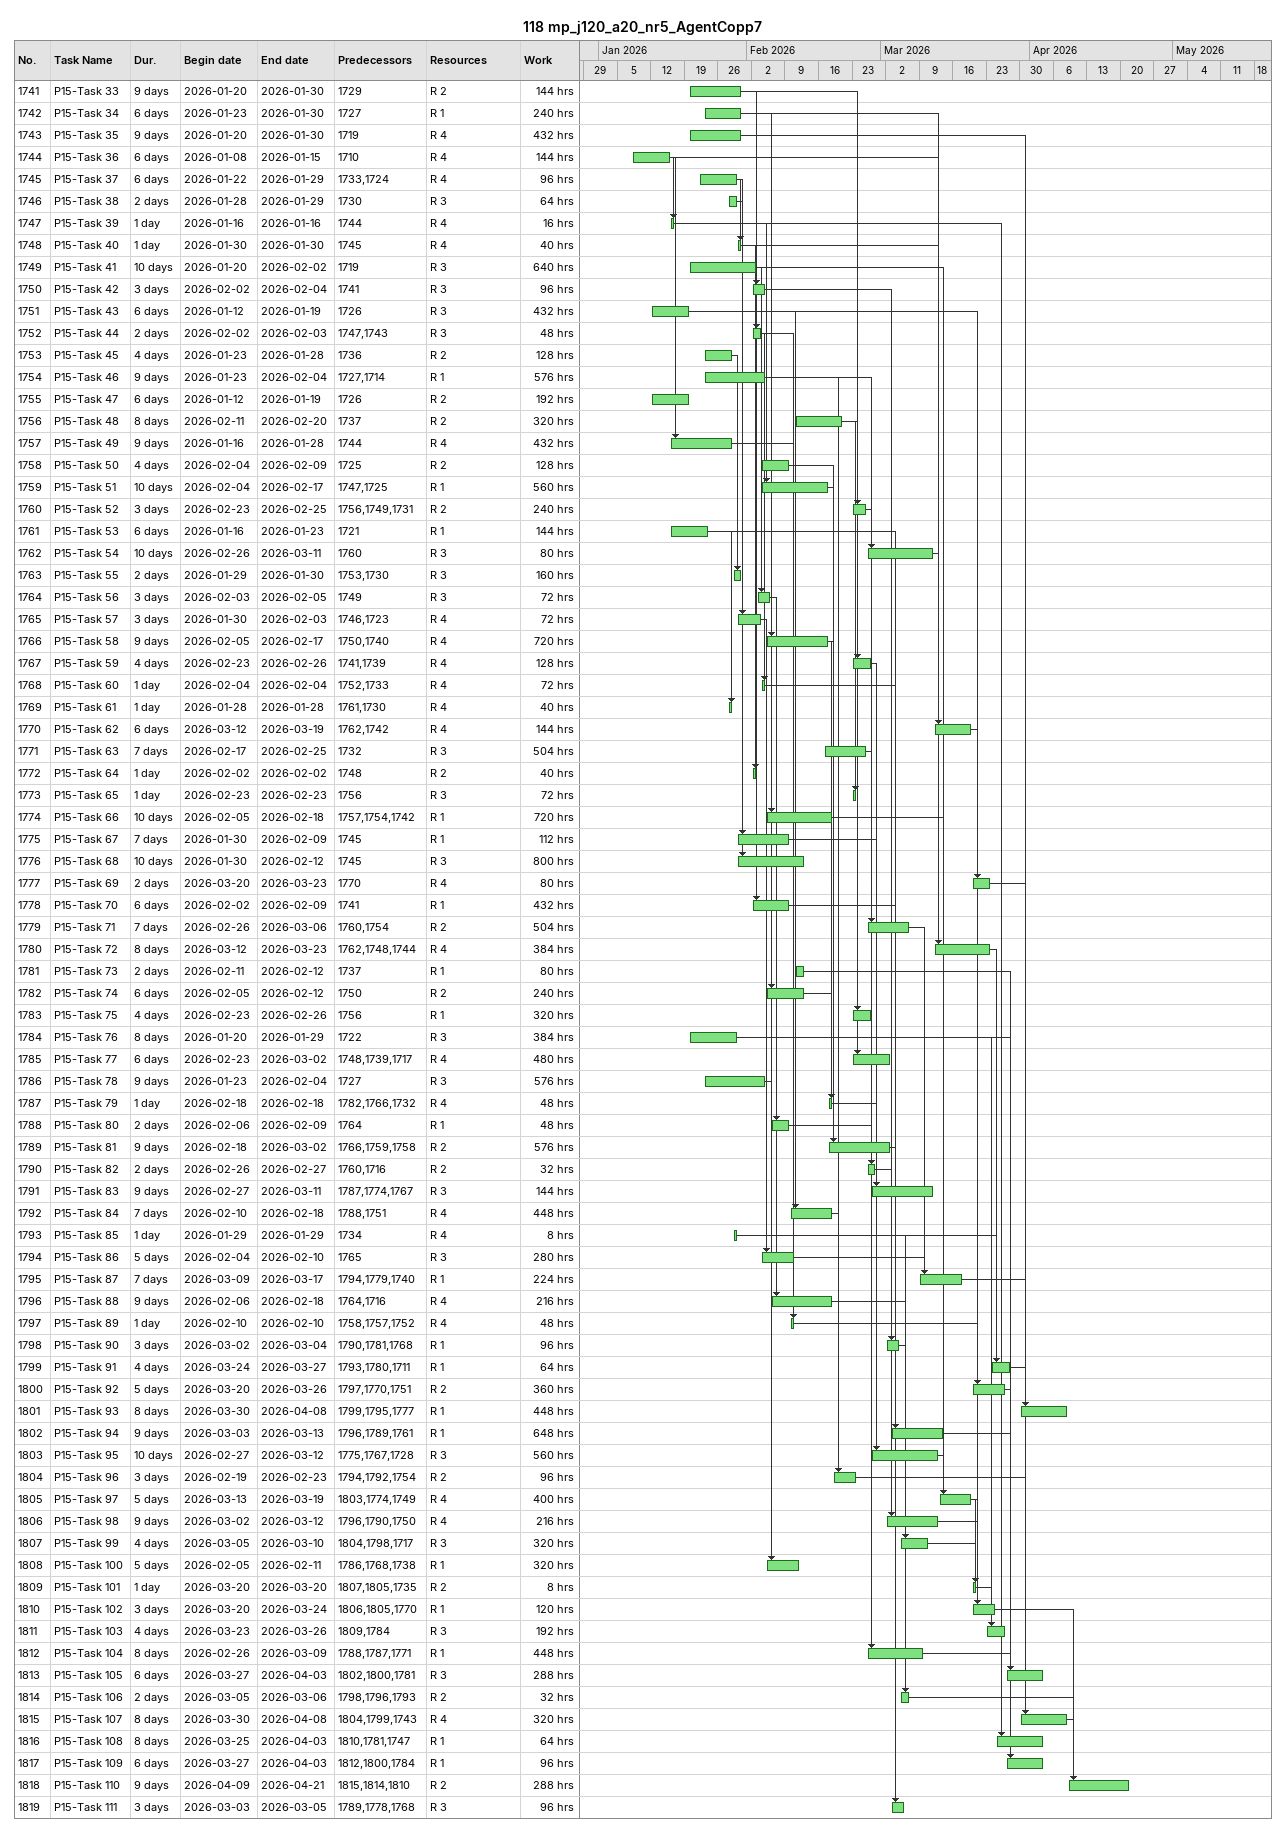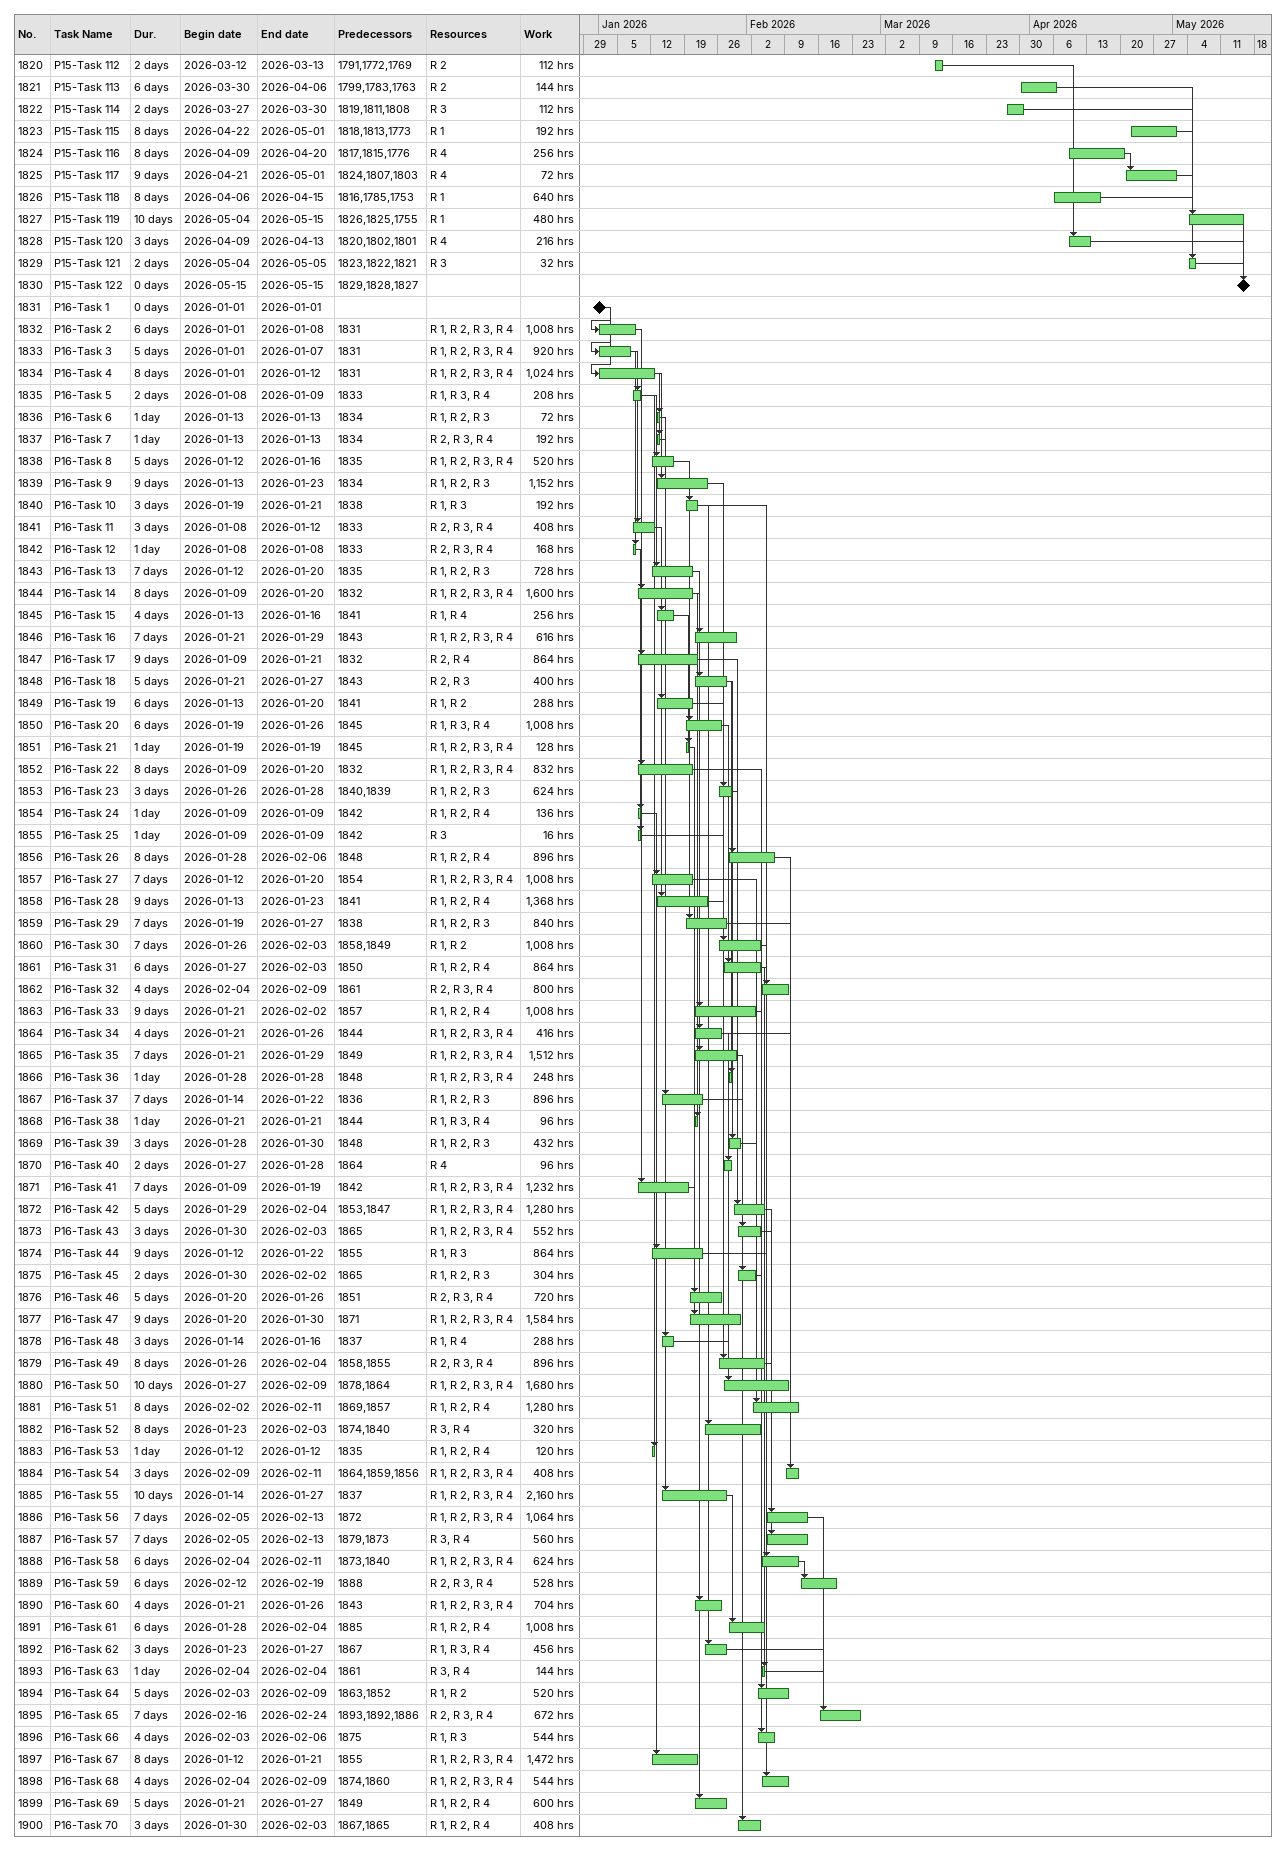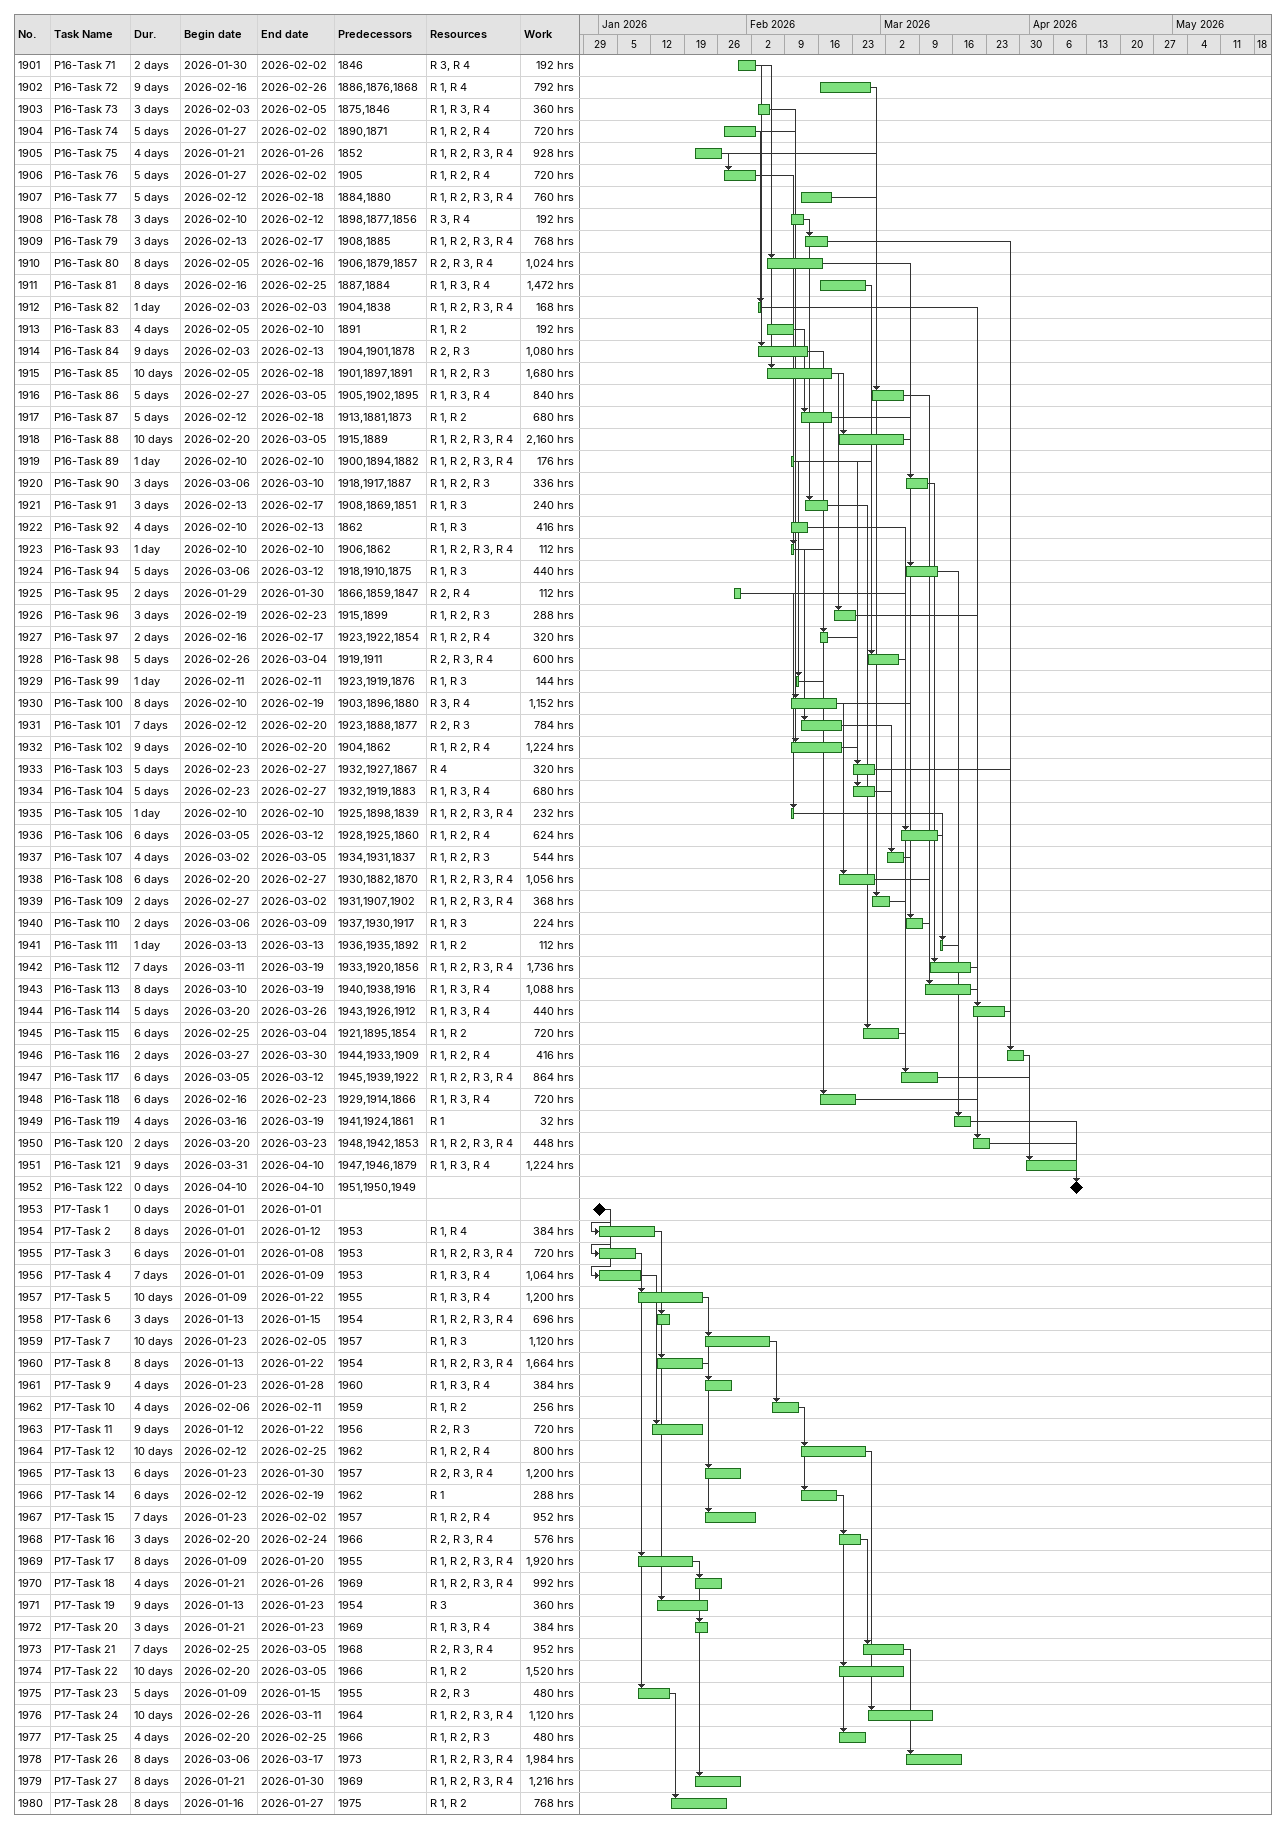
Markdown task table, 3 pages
118 mp_j120_a20_nr5_AgentCopp7

| ID | Task | Duration | Start | Finish | Predecessors | Resources | Work (h) |
|---|---|---|---|---|---|---|---|
| 1741 | P15-Task 33 | 9d | 2026-01-20 | 2026-01-30 | 1729 | R 2 | 144 |
| 1742 | P15-Task 34 | 6d | 2026-01-23 | 2026-01-30 | 1727 | R 1 | 240 |
| 1743 | P15-Task 35 | 9d | 2026-01-20 | 2026-01-30 | 1719 | R 4 | 432 |
| 1744 | P15-Task 36 | 6d | 2026-01-08 | 2026-01-15 | 1710 | R 4 | 144 |
| 1745 | P15-Task 37 | 6d | 2026-01-22 | 2026-01-29 | 1733, 1724 | R 4 | 96 |
| 1746 | P15-Task 38 | 2d | 2026-01-28 | 2026-01-29 | 1730 | R 3 | 64 |
| 1747 | P15-Task 39 | 1d | 2026-01-16 | 2026-01-16 | 1744 | R 4 | 16 |
| 1748 | P15-Task 40 | 1d | 2026-01-30 | 2026-01-30 | 1745 | R 4 | 40 |
| 1749 | P15-Task 41 | 10d | 2026-01-20 | 2026-02-02 | 1719 | R 3 | 640 |
| 1750 | P15-Task 42 | 3d | 2026-02-02 | 2026-02-04 | 1741 | R 3 | 96 |
| 1751 | P15-Task 43 | 6d | 2026-01-12 | 2026-01-19 | 1726 | R 3 | 432 |
| 1752 | P15-Task 44 | 2d | 2026-02-02 | 2026-02-03 | 1747, 1743 | R 3 | 48 |
| 1753 | P15-Task 45 | 4d | 2026-01-23 | 2026-01-28 | 1736 | R 2 | 128 |
| 1754 | P15-Task 46 | 9d | 2026-01-23 | 2026-02-04 | 1727, 1714 | R 1 | 576 |
| 1755 | P15-Task 47 | 6d | 2026-01-12 | 2026-01-19 | 1726 | R 2 | 192 |
| 1756 | P15-Task 48 | 8d | 2026-02-11 | 2026-02-20 | 1737 | R 2 | 320 |
| 1757 | P15-Task 49 | 9d | 2026-01-16 | 2026-01-28 | 1744 | R 4 | 432 |
| 1758 | P15-Task 50 | 4d | 2026-02-04 | 2026-02-09 | 1725 | R 2 | 128 |
| 1759 | P15-Task 51 | 10d | 2026-02-04 | 2026-02-17 | 1747, 1725 | R 1 | 560 |
| 1760 | P15-Task 52 | 3d | 2026-02-23 | 2026-02-25 | 1756, 1749, 1731 | R 2 | 240 |
| 1761 | P15-Task 53 | 6d | 2026-01-16 | 2026-01-23 | 1721 | R 1 | 144 |
| 1762 | P15-Task 54 | 10d | 2026-02-26 | 2026-03-11 | 1760 | R 3 | 80 |
| 1763 | P15-Task 55 | 2d | 2026-01-29 | 2026-01-30 | 1753, 1730 | R 3 | 160 |
| 1764 | P15-Task 56 | 3d | 2026-02-03 | 2026-02-05 | 1749 | R 3 | 72 |
| 1765 | P15-Task 57 | 3d | 2026-01-30 | 2026-02-03 | 1746, 1723 | R 4 | 72 |
| 1766 | P15-Task 58 | 9d | 2026-02-05 | 2026-02-17 | 1750, 1740 | R 4 | 720 |
| 1767 | P15-Task 59 | 4d | 2026-02-23 | 2026-02-26 | 1741, 1739 | R 4 | 128 |
| 1768 | P15-Task 60 | 1d | 2026-02-04 | 2026-02-04 | 1752, 1733 | R 4 | 72 |
| 1769 | P15-Task 61 | 1d | 2026-01-28 | 2026-01-28 | 1761, 1730 | R 4 | 40 |
| 1770 | P15-Task 62 | 6d | 2026-03-12 | 2026-03-19 | 1762, 1742 | R 4 | 144 |
| 1771 | P15-Task 63 | 7d | 2026-02-17 | 2026-02-25 | 1732 | R 3 | 504 |
| 1772 | P15-Task 64 | 1d | 2026-02-02 | 2026-02-02 | 1748 | R 2 | 40 |
| 1773 | P15-Task 65 | 1d | 2026-02-23 | 2026-02-23 | 1756 | R 3 | 72 |
| 1774 | P15-Task 66 | 10d | 2026-02-05 | 2026-02-18 | 1757, 1754, 1742 | R 1 | 720 |
| 1775 | P15-Task 67 | 7d | 2026-01-30 | 2026-02-09 | 1745 | R 1 | 112 |
| 1776 | P15-Task 68 | 10d | 2026-01-30 | 2026-02-12 | 1745 | R 3 | 800 |
| 1777 | P15-Task 69 | 2d | 2026-03-20 | 2026-03-23 | 1770 | R 4 | 80 |
| 1778 | P15-Task 70 | 6d | 2026-02-02 | 2026-02-09 | 1741 | R 1 | 432 |
| 1779 | P15-Task 71 | 7d | 2026-02-26 | 2026-03-06 | 1760, 1754 | R 2 | 504 |
| 1780 | P15-Task 72 | 8d | 2026-03-12 | 2026-03-23 | 1762, 1748, 1744 | R 4 | 384 |
| 1781 | P15-Task 73 | 2d | 2026-02-11 | 2026-02-12 | 1737 | R 1 | 80 |
| 1782 | P15-Task 74 | 6d | 2026-02-05 | 2026-02-12 | 1750 | R 2 | 240 |
| 1783 | P15-Task 75 | 4d | 2026-02-23 | 2026-02-26 | 1756 | R 1 | 320 |
| 1784 | P15-Task 76 | 8d | 2026-01-20 | 2026-01-29 | 1722 | R 3 | 384 |
| 1785 | P15-Task 77 | 6d | 2026-02-23 | 2026-03-02 | 1748, 1739, 1717 | R 4 | 480 |
| 1786 | P15-Task 78 | 9d | 2026-01-23 | 2026-02-04 | 1727 | R 3 | 576 |
| 1787 | P15-Task 79 | 1d | 2026-02-18 | 2026-02-18 | 1782, 1766, 1732 | R 4 | 48 |
| 1788 | P15-Task 80 | 2d | 2026-02-06 | 2026-02-09 | 1764 | R 1 | 48 |
| 1789 | P15-Task 81 | 9d | 2026-02-18 | 2026-03-02 | 1766, 1759, 1758 | R 2 | 576 |
| 1790 | P15-Task 82 | 2d | 2026-02-26 | 2026-02-27 | 1760, 1716 | R 2 | 32 |
| 1791 | P15-Task 83 | 9d | 2026-02-27 | 2026-03-11 | 1787, 1774, 1767 | R 3 | 144 |
| 1792 | P15-Task 84 | 7d | 2026-02-10 | 2026-02-18 | 1788, 1751 | R 4 | 448 |
| 1793 | P15-Task 85 | 1d | 2026-01-29 | 2026-01-29 | 1734 | R 4 | 8 |
| 1794 | P15-Task 86 | 5d | 2026-02-04 | 2026-02-10 | 1765 | R 3 | 280 |
| 1795 | P15-Task 87 | 7d | 2026-03-09 | 2026-03-17 | 1794, 1779, 1740 | R 1 | 224 |
| 1796 | P15-Task 88 | 9d | 2026-02-06 | 2026-02-18 | 1764, 1716 | R 4 | 216 |
| 1797 | P15-Task 89 | 1d | 2026-02-10 | 2026-02-10 | 1758, 1757, 1752 | R 4 | 48 |
| 1798 | P15-Task 90 | 3d | 2026-03-02 | 2026-03-04 | 1790, 1781, 1768 | R 1 | 96 |
| 1799 | P15-Task 91 | 4d | 2026-03-24 | 2026-03-27 | 1793, 1780, 1711 | R 1 | 64 |
| 1800 | P15-Task 92 | 5d | 2026-03-20 | 2026-03-26 | 1797, 1770, 1751 | R 2 | 360 |
| 1801 | P15-Task 93 | 8d | 2026-03-30 | 2026-04-08 | 1799, 1795, 1777 | R 1 | 448 |
| 1802 | P15-Task 94 | 9d | 2026-03-03 | 2026-03-13 | 1796, 1789, 1761 | R 1 | 648 |
| 1803 | P15-Task 95 | 10d | 2026-02-27 | 2026-03-12 | 1775, 1767, 1728 | R 3 | 560 |
| 1804 | P15-Task 96 | 3d | 2026-02-19 | 2026-02-23 | 1794, 1792, 1754 | R 2 | 96 |
| 1805 | P15-Task 97 | 5d | 2026-03-13 | 2026-03-19 | 1803, 1774, 1749 | R 4 | 400 |
| 1806 | P15-Task 98 | 9d | 2026-03-02 | 2026-03-12 | 1796, 1790, 1750 | R 4 | 216 |
| 1807 | P15-Task 99 | 4d | 2026-03-05 | 2026-03-10 | 1804, 1798, 1717 | R 3 | 320 |
| 1808 | P15-Task 100 | 5d | 2026-02-05 | 2026-02-11 | 1786, 1768, 1738 | R 1 | 320 |
| 1809 | P15-Task 101 | 1d | 2026-03-20 | 2026-03-20 | 1807, 1805, 1735 | R 2 | 8 |
| 1810 | P15-Task 102 | 3d | 2026-03-20 | 2026-03-24 | 1806, 1805, 1770 | R 1 | 120 |
| 1811 | P15-Task 103 | 4d | 2026-03-23 | 2026-03-26 | 1809, 1784 | R 3 | 192 |
| 1812 | P15-Task 104 | 8d | 2026-02-26 | 2026-03-09 | 1788, 1787, 1771 | R 1 | 448 |
| 1813 | P15-Task 105 | 6d | 2026-03-27 | 2026-04-03 | 1802, 1800, 1781 | R 3 | 288 |
| 1814 | P15-Task 106 | 2d | 2026-03-05 | 2026-03-06 | 1798, 1796, 1793 | R 2 | 32 |
| 1815 | P15-Task 107 | 8d | 2026-03-30 | 2026-04-08 | 1804, 1799, 1743 | R 4 | 320 |
| 1816 | P15-Task 108 | 8d | 2026-03-25 | 2026-04-03 | 1810, 1781, 1747 | R 1 | 64 |
| 1817 | P15-Task 109 | 6d | 2026-03-27 | 2026-04-03 | 1812, 1800, 1784 | R 1 | 96 |
| 1818 | P15-Task 110 | 9d | 2026-04-09 | 2026-04-21 | 1815, 1814, 1810 | R 2 | 288 |
| 1819 | P15-Task 111 | 3d | 2026-03-03 | 2026-03-05 | 1789, 1778, 1768 | R 3 | 96 |
| 1820 | P15-Task 112 | 2d | 2026-03-12 | 2026-03-13 | 1791, 1772, 1769 | R 2 | 112 |
| 1821 | P15-Task 113 | 6d | 2026-03-30 | 2026-04-06 | 1799, 1783, 1763 | R 2 | 144 |
| 1822 | P15-Task 114 | 2d | 2026-03-27 | 2026-03-30 | 1819, 1811, 1808 | R 3 | 112 |
| 1823 | P15-Task 115 | 8d | 2026-04-22 | 2026-05-01 | 1818, 1813, 1773 | R 1 | 192 |
| 1824 | P15-Task 116 | 8d | 2026-04-09 | 2026-04-20 | 1817, 1815, 1776 | R 4 | 256 |
| 1825 | P15-Task 117 | 9d | 2026-04-21 | 2026-05-01 | 1824, 1807, 1803 | R 4 | 72 |
| 1826 | P15-Task 118 | 8d | 2026-04-06 | 2026-04-15 | 1816, 1785, 1753 | R 1 | 640 |
| 1827 | P15-Task 119 | 10d | 2026-05-04 | 2026-05-15 | 1826, 1825, 1755 | R 1 | 480 |
| 1828 | P15-Task 120 | 3d | 2026-04-09 | 2026-04-13 | 1820, 1802, 1801 | R 4 | 216 |
| 1829 | P15-Task 121 | 2d | 2026-05-04 | 2026-05-05 | 1823, 1822, 1821 | R 3 | 32 |
| 1830 | P15-Task 122 | 0d | 2026-05-15 | 2026-05-15 | 1829, 1828, 1827 |  |  |
| 1831 | P16-Task 1 | 0d | 2026-01-01 | 2026-01-01 |  |  |  |
| 1832 | P16-Task 2 | 6d | 2026-01-01 | 2026-01-08 | 1831 | R 1, R 2, R 3, R 4 | 1008 |
| 1833 | P16-Task 3 | 5d | 2026-01-01 | 2026-01-07 | 1831 | R 1, R 2, R 3, R 4 | 920 |
| 1834 | P16-Task 4 | 8d | 2026-01-01 | 2026-01-12 | 1831 | R 1, R 2, R 3, R 4 | 1024 |
| 1835 | P16-Task 5 | 2d | 2026-01-08 | 2026-01-09 | 1833 | R 1, R 3, R 4 | 208 |
| 1836 | P16-Task 6 | 1d | 2026-01-13 | 2026-01-13 | 1834 | R 1, R 2, R 3 | 72 |
| 1837 | P16-Task 7 | 1d | 2026-01-13 | 2026-01-13 | 1834 | R 2, R 3, R 4 | 192 |
| 1838 | P16-Task 8 | 5d | 2026-01-12 | 2026-01-16 | 1835 | R 1, R 2, R 3, R 4 | 520 |
| 1839 | P16-Task 9 | 9d | 2026-01-13 | 2026-01-23 | 1834 | R 1, R 2, R 3 | 1152 |
| 1840 | P16-Task 10 | 3d | 2026-01-19 | 2026-01-21 | 1838 | R 1, R 3 | 192 |
| 1841 | P16-Task 11 | 3d | 2026-01-08 | 2026-01-12 | 1833 | R 2, R 3, R 4 | 408 |
| 1842 | P16-Task 12 | 1d | 2026-01-08 | 2026-01-08 | 1833 | R 2, R 3, R 4 | 168 |
| 1843 | P16-Task 13 | 7d | 2026-01-12 | 2026-01-20 | 1835 | R 1, R 2, R 3 | 728 |
| 1844 | P16-Task 14 | 8d | 2026-01-09 | 2026-01-20 | 1832 | R 1, R 2, R 3, R 4 | 1600 |
| 1845 | P16-Task 15 | 4d | 2026-01-13 | 2026-01-16 | 1841 | R 1, R 4 | 256 |
| 1846 | P16-Task 16 | 7d | 2026-01-21 | 2026-01-29 | 1843 | R 1, R 2, R 3, R 4 | 616 |
| 1847 | P16-Task 17 | 9d | 2026-01-09 | 2026-01-21 | 1832 | R 2, R 4 | 864 |
| 1848 | P16-Task 18 | 5d | 2026-01-21 | 2026-01-27 | 1843 | R 2, R 3 | 400 |
| 1849 | P16-Task 19 | 6d | 2026-01-13 | 2026-01-20 | 1841 | R 1, R 2 | 288 |
| 1850 | P16-Task 20 | 6d | 2026-01-19 | 2026-01-26 | 1845 | R 1, R 3, R 4 | 1008 |
| 1851 | P16-Task 21 | 1d | 2026-01-19 | 2026-01-19 | 1845 | R 1, R 2, R 3, R 4 | 128 |
| 1852 | P16-Task 22 | 8d | 2026-01-09 | 2026-01-20 | 1832 | R 1, R 2, R 3, R 4 | 832 |
| 1853 | P16-Task 23 | 3d | 2026-01-26 | 2026-01-28 | 1840, 1839 | R 1, R 2, R 3 | 624 |
| 1854 | P16-Task 24 | 1d | 2026-01-09 | 2026-01-09 | 1842 | R 1, R 2, R 4 | 136 |
| 1855 | P16-Task 25 | 1d | 2026-01-09 | 2026-01-09 | 1842 | R 3 | 16 |
| 1856 | P16-Task 26 | 8d | 2026-01-28 | 2026-02-06 | 1848 | R 1, R 2, R 4 | 896 |
| 1857 | P16-Task 27 | 7d | 2026-01-12 | 2026-01-20 | 1854 | R 1, R 2, R 3, R 4 | 1008 |
| 1858 | P16-Task 28 | 9d | 2026-01-13 | 2026-01-23 | 1841 | R 1, R 2, R 4 | 1368 |
| 1859 | P16-Task 29 | 7d | 2026-01-19 | 2026-01-27 | 1838 | R 1, R 2, R 3 | 840 |
| 1860 | P16-Task 30 | 7d | 2026-01-26 | 2026-02-03 | 1858, 1849 | R 1, R 2 | 1008 |
| 1861 | P16-Task 31 | 6d | 2026-01-27 | 2026-02-03 | 1850 | R 1, R 2, R 4 | 864 |
| 1862 | P16-Task 32 | 4d | 2026-02-04 | 2026-02-09 | 1861 | R 2, R 3, R 4 | 800 |
| 1863 | P16-Task 33 | 9d | 2026-01-21 | 2026-02-02 | 1857 | R 1, R 2, R 4 | 1008 |
| 1864 | P16-Task 34 | 4d | 2026-01-21 | 2026-01-26 | 1844 | R 1, R 2, R 3, R 4 | 416 |
| 1865 | P16-Task 35 | 7d | 2026-01-21 | 2026-01-29 | 1849 | R 1, R 2, R 3, R 4 | 1512 |
| 1866 | P16-Task 36 | 1d | 2026-01-28 | 2026-01-28 | 1848 | R 1, R 2, R 3, R 4 | 248 |
| 1867 | P16-Task 37 | 7d | 2026-01-14 | 2026-01-22 | 1836 | R 1, R 2, R 3 | 896 |
| 1868 | P16-Task 38 | 1d | 2026-01-21 | 2026-01-21 | 1844 | R 1, R 3, R 4 | 96 |
| 1869 | P16-Task 39 | 3d | 2026-01-28 | 2026-01-30 | 1848 | R 1, R 2, R 3 | 432 |
| 1870 | P16-Task 40 | 2d | 2026-01-27 | 2026-01-28 | 1864 | R 4 | 96 |
| 1871 | P16-Task 41 | 7d | 2026-01-09 | 2026-01-19 | 1842 | R 1, R 2, R 3, R 4 | 1232 |
| 1872 | P16-Task 42 | 5d | 2026-01-29 | 2026-02-04 | 1853, 1847 | R 1, R 2, R 3, R 4 | 1280 |
| 1873 | P16-Task 43 | 3d | 2026-01-30 | 2026-02-03 | 1865 | R 1, R 2, R 3, R 4 | 552 |
| 1874 | P16-Task 44 | 9d | 2026-01-12 | 2026-01-22 | 1855 | R 1, R 3 | 864 |
| 1875 | P16-Task 45 | 2d | 2026-01-30 | 2026-02-02 | 1865 | R 1, R 2, R 3 | 304 |
| 1876 | P16-Task 46 | 5d | 2026-01-20 | 2026-01-26 | 1851 | R 2, R 3, R 4 | 720 |
| 1877 | P16-Task 47 | 9d | 2026-01-20 | 2026-01-30 | 1871 | R 1, R 2, R 3, R 4 | 1584 |
| 1878 | P16-Task 48 | 3d | 2026-01-14 | 2026-01-16 | 1837 | R 1, R 4 | 288 |
| 1879 | P16-Task 49 | 8d | 2026-01-26 | 2026-02-04 | 1858, 1855 | R 2, R 3, R 4 | 896 |
| 1880 | P16-Task 50 | 10d | 2026-01-27 | 2026-02-09 | 1878, 1864 | R 1, R 2, R 3, R 4 | 1680 |
| 1881 | P16-Task 51 | 8d | 2026-02-02 | 2026-02-11 | 1869, 1857 | R 1, R 2, R 4 | 1280 |
| 1882 | P16-Task 52 | 8d | 2026-01-23 | 2026-02-03 | 1874, 1840 | R 3, R 4 | 320 |
| 1883 | P16-Task 53 | 1d | 2026-01-12 | 2026-01-12 | 1835 | R 1, R 2, R 4 | 120 |
| 1884 | P16-Task 54 | 3d | 2026-02-09 | 2026-02-11 | 1864, 1859, 1856 | R 1, R 2, R 3, R 4 | 408 |
| 1885 | P16-Task 55 | 10d | 2026-01-14 | 2026-01-27 | 1837 | R 1, R 2, R 3, R 4 | 2160 |
| 1886 | P16-Task 56 | 7d | 2026-02-05 | 2026-02-13 | 1872 | R 1, R 2, R 3, R 4 | 1064 |
| 1887 | P16-Task 57 | 7d | 2026-02-05 | 2026-02-13 | 1879, 1873 | R 3, R 4 | 560 |
| 1888 | P16-Task 58 | 6d | 2026-02-04 | 2026-02-11 | 1873, 1840 | R 1, R 2, R 3, R 4 | 624 |
| 1889 | P16-Task 59 | 6d | 2026-02-12 | 2026-02-19 | 1888 | R 2, R 3, R 4 | 528 |
| 1890 | P16-Task 60 | 4d | 2026-01-21 | 2026-01-26 | 1843 | R 1, R 2, R 3, R 4 | 704 |
| 1891 | P16-Task 61 | 6d | 2026-01-28 | 2026-02-04 | 1885 | R 1, R 2, R 4 | 1008 |
| 1892 | P16-Task 62 | 3d | 2026-01-23 | 2026-01-27 | 1867 | R 1, R 3, R 4 | 456 |
| 1893 | P16-Task 63 | 1d | 2026-02-04 | 2026-02-04 | 1861 | R 3, R 4 | 144 |
| 1894 | P16-Task 64 | 5d | 2026-02-03 | 2026-02-09 | 1863, 1852 | R 1, R 2 | 520 |
| 1895 | P16-Task 65 | 7d | 2026-02-16 | 2026-02-24 | 1893, 1892, 1886 | R 2, R 3, R 4 | 672 |
| 1896 | P16-Task 66 | 4d | 2026-02-03 | 2026-02-06 | 1875 | R 1, R 3 | 544 |
| 1897 | P16-Task 67 | 8d | 2026-01-12 | 2026-01-21 | 1855 | R 1, R 2, R 3, R 4 | 1472 |
| 1898 | P16-Task 68 | 4d | 2026-02-04 | 2026-02-09 | 1874, 1860 | R 1, R 2, R 3, R 4 | 544 |
| 1899 | P16-Task 69 | 5d | 2026-01-21 | 2026-01-27 | 1849 | R 1, R 2, R 4 | 600 |
| 1900 | P16-Task 70 | 3d | 2026-01-30 | 2026-02-03 | 1867, 1865 | R 1, R 2, R 4 | 408 |
| 1901 | P16-Task 71 | 2d | 2026-01-30 | 2026-02-02 | 1846 | R 3, R 4 | 192 |
| 1902 | P16-Task 72 | 9d | 2026-02-16 | 2026-02-26 | 1886, 1876, 1868 | R 1, R 4 | 792 |
| 1903 | P16-Task 73 | 3d | 2026-02-03 | 2026-02-05 | 1875, 1846 | R 1, R 3, R 4 | 360 |
| 1904 | P16-Task 74 | 5d | 2026-01-27 | 2026-02-02 | 1890, 1871 | R 1, R 2, R 4 | 720 |
| 1905 | P16-Task 75 | 4d | 2026-01-21 | 2026-01-26 | 1852 | R 1, R 2, R 3, R 4 | 928 |
| 1906 | P16-Task 76 | 5d | 2026-01-27 | 2026-02-02 | 1905 | R 1, R 2, R 4 | 720 |
| 1907 | P16-Task 77 | 5d | 2026-02-12 | 2026-02-18 | 1884, 1880 | R 1, R 2, R 3, R 4 | 760 |
| 1908 | P16-Task 78 | 3d | 2026-02-10 | 2026-02-12 | 1898, 1877, 1856 | R 3, R 4 | 192 |
| 1909 | P16-Task 79 | 3d | 2026-02-13 | 2026-02-17 | 1908, 1885 | R 1, R 2, R 3, R 4 | 768 |
| 1910 | P16-Task 80 | 8d | 2026-02-05 | 2026-02-16 | 1906, 1879, 1857 | R 2, R 3, R 4 | 1024 |
| 1911 | P16-Task 81 | 8d | 2026-02-16 | 2026-02-25 | 1887, 1884 | R 1, R 3, R 4 | 1472 |
| 1912 | P16-Task 82 | 1d | 2026-02-03 | 2026-02-03 | 1904, 1838 | R 1, R 2, R 3, R 4 | 168 |
| 1913 | P16-Task 83 | 4d | 2026-02-05 | 2026-02-10 | 1891 | R 1, R 2 | 192 |
| 1914 | P16-Task 84 | 9d | 2026-02-03 | 2026-02-13 | 1904, 1901, 1878 | R 2, R 3 | 1080 |
| 1915 | P16-Task 85 | 10d | 2026-02-05 | 2026-02-18 | 1901, 1897, 1891 | R 1, R 2, R 3 | 1680 |
| 1916 | P16-Task 86 | 5d | 2026-02-27 | 2026-03-05 | 1905, 1902, 1895 | R 1, R 3, R 4 | 840 |
| 1917 | P16-Task 87 | 5d | 2026-02-12 | 2026-02-18 | 1913, 1881, 1873 | R 1, R 2 | 680 |
| 1918 | P16-Task 88 | 10d | 2026-02-20 | 2026-03-05 | 1915, 1889 | R 1, R 2, R 3, R 4 | 2160 |
| 1919 | P16-Task 89 | 1d | 2026-02-10 | 2026-02-10 | 1900, 1894, 1882 | R 1, R 2, R 3, R 4 | 176 |
| 1920 | P16-Task 90 | 3d | 2026-03-06 | 2026-03-10 | 1918, 1917, 1887 | R 1, R 2, R 3 | 336 |
| 1921 | P16-Task 91 | 3d | 2026-02-13 | 2026-02-17 | 1908, 1869, 1851 | R 1, R 3 | 240 |
| 1922 | P16-Task 92 | 4d | 2026-02-10 | 2026-02-13 | 1862 | R 1, R 3 | 416 |
| 1923 | P16-Task 93 | 1d | 2026-02-10 | 2026-02-10 | 1906, 1862 | R 1, R 2, R 3, R 4 | 112 |
| 1924 | P16-Task 94 | 5d | 2026-03-06 | 2026-03-12 | 1918, 1910, 1875 | R 1, R 3 | 440 |
| 1925 | P16-Task 95 | 2d | 2026-01-29 | 2026-01-30 | 1866, 1859, 1847 | R 2, R 4 | 112 |
| 1926 | P16-Task 96 | 3d | 2026-02-19 | 2026-02-23 | 1915, 1899 | R 1, R 2, R 3 | 288 |
| 1927 | P16-Task 97 | 2d | 2026-02-16 | 2026-02-17 | 1923, 1922, 1854 | R 1, R 2, R 4 | 320 |
| 1928 | P16-Task 98 | 5d | 2026-02-26 | 2026-03-04 | 1919, 1911 | R 2, R 3, R 4 | 600 |
| 1929 | P16-Task 99 | 1d | 2026-02-11 | 2026-02-11 | 1923, 1919, 1876 | R 1, R 3 | 144 |
| 1930 | P16-Task 100 | 8d | 2026-02-10 | 2026-02-19 | 1903, 1896, 1880 | R 3, R 4 | 1152 |
| 1931 | P16-Task 101 | 7d | 2026-02-12 | 2026-02-20 | 1923, 1888, 1877 | R 2, R 3 | 784 |
| 1932 | P16-Task 102 | 9d | 2026-02-10 | 2026-02-20 | 1904, 1862 | R 1, R 2, R 4 | 1224 |
| 1933 | P16-Task 103 | 5d | 2026-02-23 | 2026-02-27 | 1932, 1927, 1867 | R 4 | 320 |
| 1934 | P16-Task 104 | 5d | 2026-02-23 | 2026-02-27 | 1932, 1919, 1883 | R 1, R 3, R 4 | 680 |
| 1935 | P16-Task 105 | 1d | 2026-02-10 | 2026-02-10 | 1925, 1898, 1839 | R 1, R 2, R 3, R 4 | 232 |
| 1936 | P16-Task 106 | 6d | 2026-03-05 | 2026-03-12 | 1928, 1925, 1860 | R 1, R 2, R 4 | 624 |
| 1937 | P16-Task 107 | 4d | 2026-03-02 | 2026-03-05 | 1934, 1931, 1837 | R 1, R 2, R 3 | 544 |
| 1938 | P16-Task 108 | 6d | 2026-02-20 | 2026-02-27 | 1930, 1882, 1870 | R 1, R 2, R 3, R 4 | 1056 |
| 1939 | P16-Task 109 | 2d | 2026-02-27 | 2026-03-02 | 1931, 1907, 1902 | R 1, R 2, R 3, R 4 | 368 |
| 1940 | P16-Task 110 | 2d | 2026-03-06 | 2026-03-09 | 1937, 1930, 1917 | R 1, R 3 | 224 |
| 1941 | P16-Task 111 | 1d | 2026-03-13 | 2026-03-13 | 1936, 1935, 1892 | R 1, R 2 | 112 |
| 1942 | P16-Task 112 | 7d | 2026-03-11 | 2026-03-19 | 1933, 1920, 1856 | R 1, R 2, R 3, R 4 | 1736 |
| 1943 | P16-Task 113 | 8d | 2026-03-10 | 2026-03-19 | 1940, 1938, 1916 | R 1, R 3, R 4 | 1088 |
| 1944 | P16-Task 114 | 5d | 2026-03-20 | 2026-03-26 | 1943, 1926, 1912 | R 1, R 3, R 4 | 440 |
| 1945 | P16-Task 115 | 6d | 2026-02-25 | 2026-03-04 | 1921, 1895, 1854 | R 1, R 2 | 720 |
| 1946 | P16-Task 116 | 2d | 2026-03-27 | 2026-03-30 | 1944, 1933, 1909 | R 1, R 2, R 4 | 416 |
| 1947 | P16-Task 117 | 6d | 2026-03-05 | 2026-03-12 | 1945, 1939, 1922 | R 1, R 2, R 3, R 4 | 864 |
| 1948 | P16-Task 118 | 6d | 2026-02-16 | 2026-02-23 | 1929, 1914, 1866 | R 1, R 3, R 4 | 720 |
| 1949 | P16-Task 119 | 4d | 2026-03-16 | 2026-03-19 | 1941, 1924, 1861 | R 1 | 32 |
| 1950 | P16-Task 120 | 2d | 2026-03-20 | 2026-03-23 | 1948, 1942, 1853 | R 1, R 2, R 3, R 4 | 448 |
| 1951 | P16-Task 121 | 9d | 2026-03-31 | 2026-04-10 | 1947, 1946, 1879 | R 1, R 3, R 4 | 1224 |
| 1952 | P16-Task 122 | 0d | 2026-04-10 | 2026-04-10 | 1951, 1950, 1949 |  |  |
| 1953 | P17-Task 1 | 0d | 2026-01-01 | 2026-01-01 |  |  |  |
| 1954 | P17-Task 2 | 8d | 2026-01-01 | 2026-01-12 | 1953 | R 1, R 4 | 384 |
| 1955 | P17-Task 3 | 6d | 2026-01-01 | 2026-01-08 | 1953 | R 1, R 2, R 3, R 4 | 720 |
| 1956 | P17-Task 4 | 7d | 2026-01-01 | 2026-01-09 | 1953 | R 1, R 3, R 4 | 1064 |
| 1957 | P17-Task 5 | 10d | 2026-01-09 | 2026-01-22 | 1955 | R 1, R 3, R 4 | 1200 |
| 1958 | P17-Task 6 | 3d | 2026-01-13 | 2026-01-15 | 1954 | R 1, R 2, R 3, R 4 | 696 |
| 1959 | P17-Task 7 | 10d | 2026-01-23 | 2026-02-05 | 1957 | R 1, R 3 | 1120 |
| 1960 | P17-Task 8 | 8d | 2026-01-13 | 2026-01-22 | 1954 | R 1, R 2, R 3, R 4 | 1664 |
| 1961 | P17-Task 9 | 4d | 2026-01-23 | 2026-01-28 | 1960 | R 1, R 3, R 4 | 384 |
| 1962 | P17-Task 10 | 4d | 2026-02-06 | 2026-02-11 | 1959 | R 1, R 2 | 256 |
| 1963 | P17-Task 11 | 9d | 2026-01-12 | 2026-01-22 | 1956 | R 2, R 3 | 720 |
| 1964 | P17-Task 12 | 10d | 2026-02-12 | 2026-02-25 | 1962 | R 1, R 2, R 4 | 800 |
| 1965 | P17-Task 13 | 6d | 2026-01-23 | 2026-01-30 | 1957 | R 2, R 3, R 4 | 1200 |
| 1966 | P17-Task 14 | 6d | 2026-02-12 | 2026-02-19 | 1962 | R 1 | 288 |
| 1967 | P17-Task 15 | 7d | 2026-01-23 | 2026-02-02 | 1957 | R 1, R 2, R 4 | 952 |
| 1968 | P17-Task 16 | 3d | 2026-02-20 | 2026-02-24 | 1966 | R 2, R 3, R 4 | 576 |
| 1969 | P17-Task 17 | 8d | 2026-01-09 | 2026-01-20 | 1955 | R 1, R 2, R 3, R 4 | 1920 |
| 1970 | P17-Task 18 | 4d | 2026-01-21 | 2026-01-26 | 1969 | R 1, R 2, R 3, R 4 | 992 |
| 1971 | P17-Task 19 | 9d | 2026-01-13 | 2026-01-23 | 1954 | R 3 | 360 |
| 1972 | P17-Task 20 | 3d | 2026-01-21 | 2026-01-23 | 1969 | R 1, R 3, R 4 | 384 |
| 1973 | P17-Task 21 | 7d | 2026-02-25 | 2026-03-05 | 1968 | R 2, R 3, R 4 | 952 |
| 1974 | P17-Task 22 | 10d | 2026-02-20 | 2026-03-05 | 1966 | R 1, R 2 | 1520 |
| 1975 | P17-Task 23 | 5d | 2026-01-09 | 2026-01-15 | 1955 | R 2, R 3 | 480 |
| 1976 | P17-Task 24 | 10d | 2026-02-26 | 2026-03-11 | 1964 | R 1, R 2, R 3, R 4 | 1120 |
| 1977 | P17-Task 25 | 4d | 2026-02-20 | 2026-02-25 | 1966 | R 1, R 2, R 3 | 480 |
| 1978 | P17-Task 26 | 8d | 2026-03-06 | 2026-03-17 | 1973 | R 1, R 2, R 3, R 4 | 1984 |
| 1979 | P17-Task 27 | 8d | 2026-01-21 | 2026-01-30 | 1969 | R 1, R 2, R 3, R 4 | 1216 |
| 1980 | P17-Task 28 | 8d | 2026-01-16 | 2026-01-27 | 1975 | R 1, R 2 | 768 |
